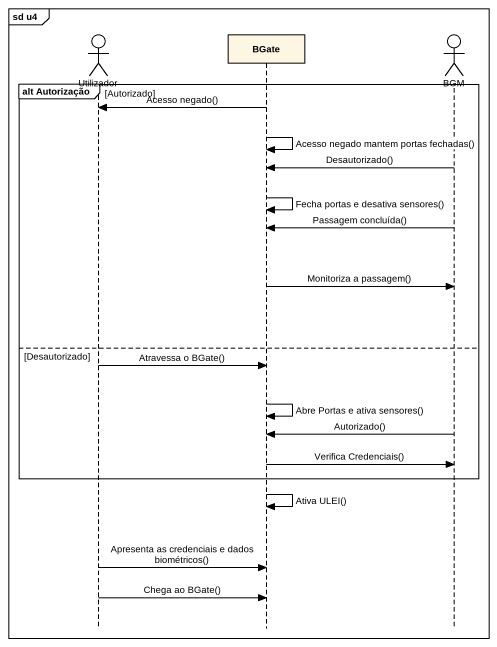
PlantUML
@startuml
mainframe sd u4
hide footbox
actor Utilizador
participant BGate
actor BGM

group alt Autorização [Autorizado]
  BGate -> Utilizador : Acesso negado()
  BGate -> BGate : Acesso negado mantem portas fechadas()
  BGM -> BGate : Desautorizado()
  BGate -> BGate : Fecha portas e desativa sensores()
  BGM -> BGate : Passagem concluída()
  BGate -> BGM : Monitoriza a passagem()
else Desautorizado
  Utilizador -> BGate : Atravessa o BGate()
  BGate -> BGate : Abre Portas e ativa sensores()
  BGM -> BGate : Autorizado()
  BGate -> BGM : Verifica Credenciais()
end
BGate -> BGate : Ativa ULEI()
Utilizador -> BGate : Apresenta as credenciais e dados biométricos()
Utilizador -> BGate : Chega ao BGate()
@enduml
